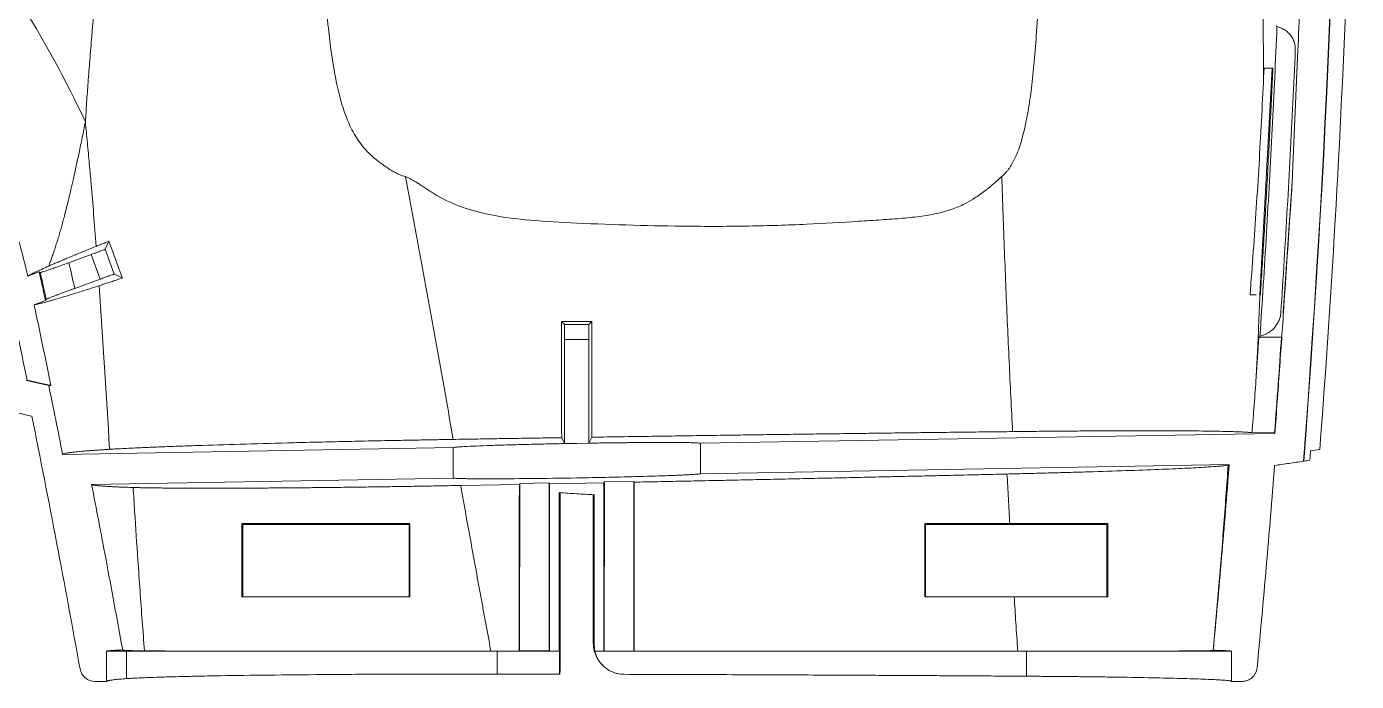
# Model space of a CAD drawing. Header units: inches. Extents: x 1424 to 4050, y 1126 to 1517.
# Drawn here: x 2251.86 to 2296.1, y 1314.77 to 1336.55 of the extents above; entities that cross this region are included whole.
import ezdxf

# ---------------------------------------------------------------- set-up
doc = ezdxf.new("R2010")
doc.units = ezdxf.units.IN
doc.header["$LTSCALE"] = 15

msp = doc.modelspace()

# ---------------------------------------------------------------- linework, layer by layer
at = {"color": 7, "linetype": 'Continuous', "lineweight": 15}
for p, q in [((2294.151, 1335.771), (2293.965, 1331.395)), ((2292.886, 1327.63), (2293.3, 1335.168)), ((2293.03, 1335.168), (2293.016, 1334.863)), ((2293.965, 1331.395), (2293.67, 1327.027)), ((2254.474, 1329.145), (2254.597, 1329.409)), ((2254.778, 1328.312), (2254.474, 1329.145)), ((2253.265, 1328.696), (2254.005, 1328.965)), ((2254.005, 1328.965), (2254.303, 1328.148)), ((2252.273, 1328.387), (2251.9, 1328.251)), ((2252.273, 1328.387), (2252.311, 1328.367)), ((2255.047, 1328.187), (2254.778, 1328.312)), ((2254.303, 1328.148), (2253.461, 1327.842)), ((2252.488, 1327.435), (2252.11, 1327.298)), ((2252.511, 1327.478), (2252.488, 1327.435)), ((2292.563, 1327.63), (2292.769, 1327.63)), ((2292.893, 1327.63), (2292.909, 1327.63)), ((2269.756, 1326.643), (2269.656, 1326.743)), ((2270.569, 1326.643), (2269.756, 1326.643)), ((2270.569, 1326.643), (2270.668, 1326.742)), ((2269.761, 1322.68), (2269.761, 1326.14)), ((2269.761, 1326.14), (2270.565, 1326.14)), ((2270.564, 1322.694), (2270.565, 1326.14)), ((2292.86, 1326.223), (2292.768, 1324.885)), ((2292.876, 1326.223), (2293.611, 1326.223)), ((2251.86, 1324.778), (2251.875, 1324.793)), ((2252.598, 1324.612), (2251.86, 1324.778)), ((2251.875, 1324.793), (2252.67, 1324.614)), ((2252.598, 1324.612), (2252.597, 1324.615)), ((2269.761, 1322.68), (2269.662, 1322.876)), ((2270.663, 1322.892), (2270.564, 1322.694)), ((2292.705, 1323.008), (2274.278, 1322.69)), ((2293.383, 1323.052), (2292.63, 1323.039)), ((2292.705, 1323.012), (2292.706, 1323.012)), ((2292.706, 1323.005), (2293.391, 1323.017)), ((2293.383, 1323.052), (2293.391, 1323.017)), ((2266.047, 1322.547), (2253.059, 1322.32)), ((2266.047, 1321.534), (2266.047, 1322.547)), ((2269.762, 1322.68), (2270.163, 1322.687)), ((2270.163, 1322.687), (2270.563, 1322.694)), ((2274.278, 1322.69), (2274.278, 1321.678)), ((2274.278, 1321.678), (2291.871, 1321.985)), ((2294.349, 1322.094), (2294.338, 1322.092)), ((2254.022, 1321.324), (2266.047, 1321.534)), ((2268.254, 1321.323), (2266.303, 1321.286)), ((2268.253, 1320.619), (2268.254, 1321.324)), ((2268.271, 1321.357), (2268.254, 1321.324)), ((2268.271, 1321.357), (2268.262, 1315.785)), ((2269.241, 1321.374), (2268.271, 1321.357)), ((2271.067, 1321.376), (2269.227, 1321.341)), ((2269.258, 1321.342), (2269.241, 1321.374)), ((2269.25, 1315.784), (2269.241, 1321.374)), ((2269.258, 1321.342), (2269.258, 1321.187)), ((2271.067, 1321.376), (2271.082, 1321.406)), ((2271.082, 1321.406), (2271.073, 1315.782)), ((2272.058, 1321.423), (2271.082, 1321.406)), ((2272.058, 1321.423), (2272.072, 1321.396)), ((2272.068, 1315.78), (2272.058, 1321.423)), ((2269.61, 1321.046), (2269.583, 1321.048)), ((2270.742, 1320.977), (2270.715, 1320.978)), ((2259.057, 1319.992), (2259.024, 1320.025)), ((2264.585, 1319.992), (2264.612, 1320.019)), ((2281.77, 1319.992), (2281.742, 1320.02)), ((2285.067, 1319.992), (2285.067, 1320.021)), ((2287.8, 1319.992), (2287.834, 1320.025)), ((2254.52, 1314.77), (2254.52, 1315.776)), ((2255.057, 1315.816), (2255.058, 1315.812)), ((2255.18, 1315.798), (2255.181, 1315.771)), ((2267.514, 1315.771), (2267.514, 1315.776)), ((2268.253, 1315.776), (2268.262, 1315.785)), ((2268.262, 1315.785), (2269.25, 1315.784)), ((2269.25, 1315.784), (2269.258, 1315.776)), ((2269.583, 1315.776), (2269.592, 1315.771)), ((2270.715, 1316.035), (2270.742, 1316.007)), ((2271.073, 1315.782), (2271.067, 1315.776)), ((2271.073, 1315.782), (2272.068, 1315.78)), ((2272.068, 1315.78), (2272.072, 1315.776)), ((2285.129, 1315.776), (2285.129, 1315.771)), ((2291.339, 1315.801), (2291.338, 1315.8)), ((2291.339, 1315.801), (2291.34, 1315.805)), ((2291.951, 1315.776), (2291.951, 1314.77)), ((2255.181, 1315.771), (2255.181, 1314.861)), ((2267.514, 1315.014), (2267.514, 1315.771)), ((2269.592, 1315.771), (2269.595, 1315.01)), ((2271.018, 1315.324), (2270.925, 1315.418)), ((2285.129, 1315.771), (2285.129, 1314.942)), ((2269.595, 1315.01), (2269.603, 1315.018)), ((2271.012, 1315.318), (2271.028, 1315.302)), ((2254.135, 1314.77), (2254.52, 1314.77)), ((2291.951, 1314.77), (2292.299, 1314.77))]:
    msp.add_line(p, q, dxfattribs=at)
msp.add_arc((2277.165, 1435.191), 114.094, 278.77824, 278.93379, dxfattribs=at)
for points, knots in [([(2253.816, 1333.382), (2253.83, 1333.593), (2253.858, 1334.031), (2253.907, 1334.715), (2253.964, 1335.454), (2254.042, 1336.402), (2254.137, 1337.51), (2254.237, 1338.729), (2254.359, 1340.364), (2254.481, 1342.399), (2254.567, 1345.029), (2254.546, 1347.909), (2254.396, 1350.993), (2254.135, 1354.115), (2253.788, 1357.114), (2253.364, 1360.085), (2252.955, 1362.518), (2252.617, 1364.426), (2252.374, 1365.82), (2252.136, 1367.214), (2251.904, 1368.61), (2251.531, 1370.974), (2251.115, 1373.871), (2250.735, 1376.811), (2250.455, 1378.792), (2250.24, 1380.236), (2250.021, 1381.608), (2249.808, 1382.847), (2249.6, 1383.965), (2249.399, 1384.972), (2249.191, 1385.941), (2248.975, 1386.872), (2248.753, 1387.765), (2248.524, 1388.619), (2248.289, 1389.434), (2248.048, 1390.211), (2247.801, 1390.948), (2247.55, 1391.645), (2247.295, 1392.303), (2247.038, 1392.923), (2246.86, 1393.313), (2246.773, 1393.504)], [0, 0, 0, 0, 0.01135, 0.023612, 0.036785, 0.050867, 0.074066, 0.095249, 0.114423, 0.158322, 0.198531, 0.245759, 0.300084, 0.349151, 0.397807, 0.446067, 0.493968, 0.516686, 0.539399, 0.562109, 0.584819, 0.607526, 0.677348, 0.72577, 0.750351, 0.773837, 0.796225, 0.81751, 0.834675, 0.851296, 0.867374, 0.882917, 0.897928, 0.912414, 0.926384, 0.939848, 0.952815, 0.965299, 0.977313, 0.988874, 1, 1, 1, 1]), ([(2294.338, 1322.092), (2294.339, 1322.093), (2294.339, 1322.094), (2294.339, 1322.095), (2296.03, 1343.886), (2295.989, 1365.814), (2294.214, 1387.599)], [0, 0, 0, 0, 0.0000328, 0.0000328, 0.0000328, 0.9901318, 0.9901318, 0.9901318, 0.9901318]), ([(2294.725, 1387.64), (2295.167, 1382.221), (2295.501, 1376.797), (2295.956, 1365.937), (2296.076, 1360.5), (2296.103, 1349.63), (2296.009, 1344.193), (2295.606, 1333.329), (2295.298, 1327.903), (2294.883, 1322.482)], [0, 0, 0, 0, 0.25, 0.25, 0.5, 0.5, 0.75, 0.75, 1, 1, 1, 1]), ([(2284.303, 1331.568), (2284.322, 1331.583), (2284.362, 1331.613), (2284.417, 1331.667), (2284.474, 1331.731), (2284.53, 1331.804), (2284.586, 1331.887), (2284.672, 1332.028), (2284.778, 1332.234), (2284.884, 1332.504), (2284.972, 1332.79), (2285.079, 1333.206), (2285.194, 1333.782), (2285.301, 1334.549), (2285.392, 1335.425), (2285.469, 1336.438), (2285.561, 1338.087), (2285.616, 1339.897), (2285.66, 1341.973), (2285.707, 1344.742), (2285.748, 1348.684), (2285.754, 1353.394), (2285.737, 1357.329), (2285.709, 1361.305), (2285.652, 1365.06), (2285.548, 1368.872), (2285.427, 1371.37), (2285.299, 1373.013), (2285.186, 1374.073), (2285.051, 1375.005), (2284.887, 1375.804), (2284.731, 1376.347), (2284.608, 1376.68), (2284.531, 1376.866), (2284.446, 1377.039), (2284.331, 1377.241), (2284.181, 1377.455), (2283.997, 1377.63), (2283.827, 1377.731), (2283.678, 1377.782), (2283.579, 1377.782), (2283.53, 1377.783)], [0, 0, 0, 0, 0.001537, 0.003201, 0.005007, 0.006964, 0.009083, 0.011369, 0.0175, 0.023778, 0.029734, 0.036559, 0.051053, 0.067103, 0.085865, 0.107246, 0.131964, 0.191295, 0.222906, 0.264537, 0.367994, 0.47428, 0.564524, 0.618371, 0.727248, 0.803268, 0.860794, 0.886201, 0.908009, 0.92857, 0.946074, 0.959952, 0.964571, 0.968807, 0.972862, 0.976963, 0.983783, 0.989736, 0.993398, 0.996762, 1, 1, 1, 1]), ([(2293.949, 1377.131), (2294.008, 1375.747), (2294.091, 1373.842), (2294.216, 1370.985), (2294.31, 1368.559), (2294.431, 1364.748), (2294.533, 1359.983), (2294.575, 1354.263), (2294.538, 1348.543), (2294.441, 1343.777), (2294.324, 1339.966), (2294.233, 1337.54), (2294.11, 1334.683), (2294.029, 1332.778), (2293.971, 1331.394)], [0, 0, 0, 0, 0.09082, 0.124993, 0.187483, 0.249991, 0.374983, 0.5, 0.625004, 0.750009, 0.812505, 0.875007, 0.909174, 1, 1, 1, 1]), ([(2261.795, 1344.109), (2261.786, 1344.037), (2261.767, 1343.886), (2261.744, 1343.647), (2261.724, 1343.383), (2261.707, 1343.097), (2261.688, 1342.665), (2261.672, 1342.085), (2261.666, 1341.358), (2261.674, 1340.593), (2261.695, 1339.707), (2261.749, 1338.332), (2261.863, 1336.664), (2262.068, 1335.12), (2262.297, 1334.109), (2262.508, 1333.474), (2262.771, 1332.929), (2263.082, 1332.499), (2263.432, 1332.159), (2263.735, 1331.935), (2263.977, 1331.779), (2264.127, 1331.69), (2264.253, 1331.628), (2264.36, 1331.585), (2264.429, 1331.568), (2264.461, 1331.561)], [0, 0, 0, 0, 0.016045, 0.033811, 0.053305, 0.074536, 0.097507, 0.149048, 0.20324, 0.258836, 0.318821, 0.399996, 0.564395, 0.690359, 0.745475, 0.794259, 0.838432, 0.878821, 0.910882, 0.94584, 0.96179, 0.974587, 0.984307, 0.992754, 1, 1, 1, 1]), ([(2253.816, 1333.382), (2253.17, 1334.774), (2252.417, 1336.147), (2250.717, 1338.809), (2249.772, 1340.098), (2248.748, 1341.324)], [0, 0, 0, 0, 0.5, 0.5, 1, 1, 1, 1]), ([(2293.016, 1334.863), (2293.013, 1335.263), (2293.008, 1336.007), (2292.993, 1337.04), (2292.976, 1337.907), (2292.959, 1338.607), (2292.948, 1339.018), (2292.943, 1339.196)], [0, 0, 0, 0, 0.276844, 0.515308, 0.715345, 0.876918, 1, 1, 1, 1]), ([(2292.892, 1326.249), (2292.931, 1326.817), (2293.044, 1328.538), (2293.214, 1331.412), (2293.36, 1334.277), (2293.436, 1335.99), (2293.46, 1336.549)], [0.0131079, 0.0131079, 0.0131079, 0.0131079, 0.1742026, 0.5012847, 0.8283668, 0.9868786, 0.9868786, 0.9868786, 0.9868786]), ([(2293.46, 1336.549), (2293.49, 1336.54), (2293.547, 1336.524), (2293.628, 1336.49), (2293.701, 1336.45), (2293.766, 1336.406), (2293.824, 1336.359), (2293.893, 1336.29), (2293.966, 1336.193), (2294.03, 1336.058), (2294.068, 1335.916), (2294.07, 1335.818), (2294.07, 1335.771)], [0, 0, 0, 0, 0.09946, 0.192364, 0.278771, 0.358757, 0.432413, 0.499862, 0.640053, 0.76808, 0.886854, 1, 1, 1, 1]), ([(2294.07, 1335.771), (2294.044, 1335.187), (2293.99, 1334.021), (2293.901, 1332.272), (2293.805, 1330.523), (2293.701, 1328.775), (2293.626, 1327.61), (2293.589, 1327.027)], [0, 0, 0, 0, 0.2, 0.399997, 0.599993, 0.799993, 1, 1, 1, 1]), ([(2293.016, 1334.863), (2292.993, 1334.38), (2292.946, 1333.414), (2292.864, 1331.966), (2292.773, 1330.519), (2292.674, 1329.074), (2292.6, 1328.111), (2292.563, 1327.63)], [0, 0, 0, 0, 0.200248, 0.400364, 0.600355, 0.800231, 1, 1, 1, 1]), ([(2293.324, 1335.168), (2293.294, 1334.54), (2293.235, 1333.284), (2293.135, 1331.4), (2293.027, 1329.515), (2292.949, 1328.258), (2292.909, 1327.63)], [0, 0, 0, 0, 0.249783, 0.499707, 0.749778, 1, 1, 1, 1]), ([(2293.03, 1335.168), (2293.061, 1335.168), (2293.122, 1335.168), (2293.2, 1335.168), (2293.269, 1335.168), (2293.306, 1335.168), (2293.324, 1335.168)], [0, 0, 0, 0, 0.250543, 0.50064, 0.750417, 1, 1, 1, 1]), ([(2252.595, 1328.584), (2252.613, 1328.63), (2252.648, 1328.722), (2252.702, 1328.87), (2252.756, 1329.025), (2252.809, 1329.186), (2252.862, 1329.352), (2252.915, 1329.524), (2252.967, 1329.699), (2253.018, 1329.878), (2253.068, 1330.06), (2253.126, 1330.279), (2253.191, 1330.531), (2253.264, 1330.826), (2253.339, 1331.142), (2253.454, 1331.642), (2253.579, 1332.22), (2253.694, 1332.769), (2253.765, 1333.117), (2253.799, 1333.294), (2253.816, 1333.382)], [0, 0, 0, 0, 0.044416, 0.088321, 0.131732, 0.174634, 0.217006, 0.258824, 0.300061, 0.340683, 0.380653, 0.419931, 0.48114, 0.537348, 0.59683, 0.665454, 0.820815, 0.910138, 0.954915, 1, 1, 1, 1]), ([(2253.816, 1333.382), (2253.839, 1333.148), (2253.884, 1332.683), (2253.947, 1331.991), (2254.017, 1331.201), (2254.094, 1330.284), (2254.147, 1329.596), (2254.175, 1329.24)], [0, 0, 0, 0, 0.168876, 0.335448, 0.499722, 0.740803, 1, 1, 1, 1]), ([(2250.957, 1331.483), (2251.016, 1331.313), (2251.134, 1330.97), (2251.301, 1330.447), (2251.463, 1329.913), (2251.617, 1329.369), (2251.764, 1328.814), (2251.854, 1328.44), (2251.9, 1328.251)], [0, 0, 0, 0, 0.160385, 0.323325, 0.488791, 0.656748, 0.827164, 1, 1, 1, 1]), ([(2264.461, 1331.561), (2264.478, 1331.556), (2264.515, 1331.545), (2264.566, 1331.52), (2264.629, 1331.485), (2264.719, 1331.435), (2264.835, 1331.369), (2264.966, 1331.286), (2265.097, 1331.196), (2265.292, 1331.066), (2265.696, 1330.814), (2266.389, 1330.504), (2267.421, 1330.24), (2268.698, 1330.088), (2270.896, 1329.971), (2273.329, 1329.901), (2275.876, 1329.904), (2277.753, 1329.965), (2279.22, 1330.054), (2280.283, 1330.12), (2280.991, 1330.168), (2281.627, 1330.235), (2282.198, 1330.335), (2282.688, 1330.481), (2283.097, 1330.653), (2283.45, 1330.872), (2283.755, 1331.093), (2284.004, 1331.29), (2284.176, 1331.443), (2284.261, 1331.527), (2284.303, 1331.568)], [0, 0, 0, 0, 0.002511, 0.005613, 0.00814, 0.012845, 0.020586, 0.027308, 0.035272, 0.04351, 0.06119, 0.104021, 0.152435, 0.214422, 0.289358, 0.470598, 0.567683, 0.661476, 0.746483, 0.784639, 0.819583, 0.85212, 0.879855, 0.905804, 0.927837, 0.945101, 0.966467, 0.982779, 0.991382, 1, 1, 1, 1]), ([(2266.056, 1322.818), (2265.968, 1323.312), (2265.794, 1324.296), (2265.531, 1325.769), (2265.267, 1327.231), (2265.001, 1328.683), (2264.733, 1330.125), (2264.551, 1331.083), (2264.461, 1331.561)], [0, 0, 0, 0, 0.169805, 0.338309, 0.505546, 0.671553, 0.836361, 1, 1, 1, 1]), ([(2284.303, 1331.568), (2284.318, 1331.146), (2284.346, 1330.308), (2284.393, 1329.06), (2284.442, 1327.83), (2284.494, 1326.617), (2284.548, 1325.422), (2284.605, 1324.244), (2284.645, 1323.465), (2284.664, 1323.078)], [0, 0, 0, 0, 0.148476, 0.295041, 0.439719, 0.582535, 0.723509, 0.862659, 1, 1, 1, 1]), ([(2293.971, 1331.394), (2293.876, 1329.998), (2293.734, 1327.903), (2293.546, 1325.11), (2293.443, 1323.715), (2293.391, 1323.017)], [0, 0, 0, 0, 0.5, 0.75, 1, 1, 1, 1]), ([(2254.175, 1329.24), (2254.109, 1329.213), (2253.977, 1329.16), (2253.79, 1329.084), (2253.611, 1329.011), (2253.44, 1328.941), (2253.277, 1328.873), (2253.124, 1328.809), (2252.978, 1328.748), (2252.842, 1328.69), (2252.713, 1328.635), (2252.634, 1328.601), (2252.595, 1328.584)], [0, 0, 0, 0, 0.100536, 0.200843, 0.300962, 0.400934, 0.500801, 0.600604, 0.700383, 0.800182, 0.90004, 1, 1, 1, 1]), ([(2254.005, 1328.965), (2254.025, 1328.972), (2254.064, 1328.987), (2254.121, 1329.008), (2254.189, 1329.033), (2254.263, 1329.06), (2254.337, 1329.089), (2254.398, 1329.112), (2254.441, 1329.13), (2254.469, 1329.141), (2254.473, 1329.144), (2254.474, 1329.145)], [0, 0, 0, 0, 0.0796625, 0.1593665, 0.240339, 0.3686937, 0.5000434, 0.628407, 0.7597657, 0.8791589, 1, 1, 1, 1]), ([(2254.597, 1329.409), (2254.548, 1329.389), (2254.448, 1329.35), (2254.308, 1329.293), (2254.219, 1329.258), (2254.175, 1329.24)], [0, 0, 0, 0, 0.3344285, 0.6676897, 1, 1, 1, 1]), ([(2255.047, 1328.187), (2254.971, 1328.393), (2254.821, 1328.802), (2254.671, 1329.208), (2254.597, 1329.409)], [0, 0, 0, 0, 0.506414, 1, 1, 1, 1]), ([(2252.311, 1328.367), (2252.312, 1328.367), (2252.315, 1328.367), (2252.331, 1328.371), (2252.355, 1328.378), (2252.399, 1328.391), (2252.474, 1328.416), (2252.594, 1328.457), (2252.739, 1328.507), (2252.903, 1328.565), (2253.081, 1328.629), (2253.204, 1328.674), (2253.265, 1328.696)], [0, 0, 0, 0, 0.062804, 0.12499, 0.187166, 0.24994, 0.374797, 0.499684, 0.624447, 0.749476, 0.874704, 1, 1, 1, 1]), ([(2251.9, 1328.251), (2251.906, 1328.255), (2251.919, 1328.263), (2251.951, 1328.281), (2252.017, 1328.317), (2252.117, 1328.367), (2252.24, 1328.424), (2252.347, 1328.474), (2252.463, 1328.525), (2252.551, 1328.564), (2252.595, 1328.584)], [0, 0, 0, 0, 0.057406, 0.123724, 0.246697, 0.49338, 0.623715, 0.744729, 0.874061, 1, 1, 1, 1]), ([(2252.488, 1327.435), (2252.475, 1327.497), (2252.407, 1327.81), (2252.335, 1328.129), (2252.273, 1328.387)], [0.1101747, 0.1101747, 0.1101747, 0.1101747, 0.2641308, 0.8836357, 0.8836357, 0.8836357, 0.8836357]), ([(2254.272, 1327.931), (2254.318, 1327.946), (2254.41, 1327.976), (2254.558, 1328.024), (2254.713, 1328.075), (2254.875, 1328.129), (2254.989, 1328.167), (2255.047, 1328.187)], [0, 0, 0, 0, 0.199017, 0.398378, 0.59823, 0.798723, 1, 1, 1, 1]), ([(2254.778, 1328.312), (2254.776, 1328.312), (2254.774, 1328.312), (2254.761, 1328.308), (2254.738, 1328.301), (2254.699, 1328.288), (2254.637, 1328.267), (2254.562, 1328.241), (2254.479, 1328.212), (2254.391, 1328.18), (2254.332, 1328.159), (2254.303, 1328.148)], [0, 0, 0, 0, 0.079674, 0.15939, 0.240372, 0.368738, 0.500092, 0.628452, 0.759799, 0.879177, 1, 1, 1, 1]), ([(2252.11, 1327.298), (2252.124, 1327.3), (2252.151, 1327.304), (2252.203, 1327.314), (2252.263, 1327.327), (2252.333, 1327.344), (2252.413, 1327.364), (2252.502, 1327.388), (2252.6, 1327.415), (2252.707, 1327.445), (2252.854, 1327.488), (2253.052, 1327.547), (2253.313, 1327.626), (2253.603, 1327.717), (2253.92, 1327.817), (2254.154, 1327.893), (2254.272, 1327.931)], [0, 0, 0, 0, 0.055636, 0.111196, 0.166703, 0.222182, 0.277657, 0.333153, 0.388693, 0.444304, 0.500008, 0.600073, 0.699964, 0.799821, 0.899786, 1, 1, 1, 1]), ([(2253.461, 1327.842), (2253.43, 1327.831), (2253.368, 1327.808), (2253.277, 1327.775), (2253.188, 1327.742), (2253.072, 1327.699), (2252.936, 1327.648), (2252.792, 1327.593), (2252.672, 1327.547), (2252.583, 1327.511), (2252.524, 1327.486), (2252.516, 1327.481), (2252.511, 1327.478)], [0, 0, 0, 0, 0.062805, 0.12501, 0.187197, 0.249946, 0.374963, 0.499666, 0.624673, 0.749424, 0.874848, 1, 1, 1, 1]), ([(2252.67, 1324.614), (2252.578, 1325.061), (2252.394, 1325.956), (2252.205, 1326.85), (2252.11, 1327.298)], [0, 0, 0, 0, 0.499061, 1, 1, 1, 1]), ([(2292.768, 1324.885), (2292.781, 1325.148), (2292.811, 1325.716), (2292.853, 1326.631), (2292.879, 1327.283), (2292.893, 1327.63)], [0, 0, 0, 0, 0.286658, 0.619967, 1, 1, 1, 1]), ([(2293.589, 1327.027), (2293.586, 1327.004), (2293.582, 1326.956), (2293.566, 1326.886), (2293.545, 1326.816), (2293.516, 1326.746), (2293.481, 1326.678), (2293.438, 1326.612), (2293.389, 1326.548), (2293.318, 1326.472), (2293.213, 1326.387), (2293.065, 1326.301), (2292.953, 1326.267), (2292.892, 1326.249)], [0, 0, 0, 0, 0.05424, 0.110107, 0.16805, 0.228471, 0.291723, 0.358117, 0.42792, 0.501362, 0.639289, 0.805365, 1, 1, 1, 1]), ([(2269.656, 1326.743), (2269.657, 1326.106), (2269.659, 1324.816), (2269.661, 1323.528), (2269.662, 1322.876)], [0, 0, 0, 0, 0.493626, 1, 1, 1, 1]), ([(2270.668, 1326.742), (2270.5, 1326.742), (2270.162, 1326.742), (2269.825, 1326.743), (2269.656, 1326.743)], [0, 0, 0, 0, 0.49993, 1, 1, 1, 1]), ([(2269.761, 1326.14), (2269.761, 1326.161), (2269.761, 1326.203), (2269.76, 1326.264), (2269.76, 1326.336), (2269.76, 1326.416), (2269.759, 1326.496), (2269.759, 1326.561), (2269.758, 1326.607), (2269.757, 1326.637), (2269.756, 1326.641), (2269.756, 1326.643)], [0, 0, 0, 0, 0.079631, 0.159298, 0.240238, 0.368653, 0.500062, 0.62848, 0.759892, 0.879223, 1, 1, 1, 1]), ([(2270.565, 1326.14), (2270.565, 1326.162), (2270.565, 1326.208), (2270.565, 1326.278), (2270.565, 1326.351), (2270.565, 1326.423), (2270.566, 1326.491), (2270.566, 1326.552), (2270.567, 1326.601), (2270.568, 1326.635), (2270.569, 1326.64), (2270.569, 1326.643)], [0, 0, 0, 0, 0.0845715, 0.175784, 0.2736352, 0.3781225, 0.4892433, 0.6069946, 0.7313734, 0.8623763, 1, 1, 1, 1]), ([(2270.663, 1322.892), (2270.664, 1323.541), (2270.665, 1324.823), (2270.667, 1326.107), (2270.668, 1326.742)], [0, 0, 0, 0, 0.506024, 1, 1, 1, 1]), ([(2292.768, 1324.885), (2292.746, 1324.579), (2292.702, 1323.963), (2292.654, 1323.348), (2292.63, 1323.039)], [0, 0, 0, 0, 0.497358, 1, 1, 1, 1]), ([(2252.597, 1324.615), (2252.599, 1324.616), (2252.603, 1324.618), (2252.617, 1324.618), (2252.639, 1324.617), (2252.659, 1324.615), (2252.67, 1324.614)], [0, 0, 0, 0, 0.249549, 0.499386, 0.74953, 1, 1, 1, 1]), ([(2253.059, 1322.32), (2252.983, 1322.701), (2252.831, 1323.466), (2252.676, 1324.229), (2252.598, 1324.612)], [0, 0, 0, 0, 0.49913, 1, 1, 1, 1]), ([(2269.662, 1322.876), (2269.422, 1322.872), (2268.942, 1322.865), (2268.221, 1322.853), (2267.5, 1322.842), (2266.778, 1322.83), (2266.296, 1322.822), (2266.056, 1322.818)], [0, 0, 0, 0, 0.199944, 0.399891, 0.599866, 0.799894, 1, 1, 1, 1]), ([(2284.664, 1323.078), (2284.412, 1323.075), (2283.907, 1323.07), (2283.145, 1323.061), (2282.382, 1323.052), (2281.616, 1323.043), (2280.848, 1323.033), (2280.078, 1323.024), (2279.306, 1323.014), (2278.531, 1323.004), (2277.755, 1322.993), (2276.976, 1322.983), (2276.194, 1322.972), (2275.411, 1322.961), (2274.625, 1322.95), (2273.837, 1322.939), (2273.047, 1322.927), (2272.254, 1322.916), (2271.459, 1322.904), (2270.928, 1322.896), (2270.663, 1322.892)], [0, 0, 0, 0, 0.05578, 0.111488, 0.167133, 0.222722, 0.278265, 0.33377, 0.389245, 0.4447, 0.500142, 0.555581, 0.611025, 0.666483, 0.721963, 0.777474, 0.833025, 0.888624, 0.944279, 1, 1, 1, 1]), ([(2292.63, 1323.039), (2292.618, 1323.04), (2292.594, 1323.044), (2292.546, 1323.049), (2292.49, 1323.054), (2292.423, 1323.059), (2292.347, 1323.063), (2292.262, 1323.067), (2292.167, 1323.072), (2292.063, 1323.075), (2291.949, 1323.079), (2291.664, 1323.087), (2291.121, 1323.097), (2290.171, 1323.106), (2289.029, 1323.108), (2287.976, 1323.105), (2287.125, 1323.1), (2286.536, 1323.096), (2285.929, 1323.091), (2285.306, 1323.085), (2284.879, 1323.081), (2284.664, 1323.078)], [0, 0, 0, 0, 0.02512, 0.0501721, 0.0751764, 0.1001528, 0.1251216, 0.150103, 0.175117, 0.2001837, 0.225323, 0.2505548, 0.3751495, 0.4992991, 0.6236653, 0.748777, 0.799438, 0.8497276, 0.899808, 0.9498438, 1, 1, 1, 1]), ([(2254.622, 1322.489), (2254.566, 1322.486), (2254.455, 1322.479), (2254.3, 1322.468), (2254.153, 1322.458), (2254.015, 1322.448), (2253.886, 1322.438), (2253.767, 1322.428), (2253.656, 1322.418), (2253.555, 1322.409), (2253.439, 1322.397), (2253.317, 1322.382), (2253.205, 1322.366), (2253.125, 1322.35), (2253.072, 1322.335), (2253.063, 1322.325), (2253.059, 1322.32)], [0, 0, 0, 0, 0.055668, 0.111253, 0.16678, 0.222271, 0.27775, 0.333239, 0.388764, 0.444345, 0.500008, 0.600146, 0.700078, 0.799941, 0.899869, 1, 1, 1, 1]), ([(2266.056, 1322.818), (2265.954, 1322.816), (2265.751, 1322.813), (2265.447, 1322.808), (2265.143, 1322.802), (2264.84, 1322.797), (2264.536, 1322.791), (2264.033, 1322.782), (2263.334, 1322.768), (2262.449, 1322.749), (2261.584, 1322.729), (2260.461, 1322.701), (2259.126, 1322.666), (2257.922, 1322.628), (2257.052, 1322.598), (2256.45, 1322.576), (2255.901, 1322.554), (2255.464, 1322.534), (2255.121, 1322.517), (2254.853, 1322.503), (2254.699, 1322.494), (2254.622, 1322.489)], [0, 0, 0, 0, 0.020936, 0.041846, 0.062743, 0.083642, 0.104557, 0.125501, 0.187852, 0.25017, 0.31242, 0.374565, 0.499169, 0.624051, 0.686469, 0.749031, 0.811657, 0.874255, 0.916271, 0.958148, 1, 1, 1, 1]), ([(2266.047, 1322.547), (2266.051, 1322.548), (2266.06, 1322.55), (2266.085, 1322.554), (2266.119, 1322.558), (2266.164, 1322.563), (2266.218, 1322.567), (2266.282, 1322.571), (2266.421, 1322.58), (2266.689, 1322.594), (2267.162, 1322.612), (2267.734, 1322.631), (2268.275, 1322.646), (2268.725, 1322.657), (2269.063, 1322.665), (2269.408, 1322.673), (2269.643, 1322.677), (2269.761, 1322.68)], [0, 0, 0, 0, 0.034737, 0.069273, 0.103692, 0.138077, 0.172514, 0.207087, 0.241878, 0.370889, 0.500021, 0.629065, 0.758166, 0.81886, 0.879096, 0.939325, 1, 1, 1, 1]), ([(2270.564, 1322.694), (2270.632, 1322.695), (2270.766, 1322.697), (2270.966, 1322.7), (2271.164, 1322.702), (2271.358, 1322.705), (2271.55, 1322.707), (2271.74, 1322.709), (2272.094, 1322.712), (2272.591, 1322.716), (2273.163, 1322.717), (2273.636, 1322.715), (2273.927, 1322.71), (2274.096, 1322.705), (2274.188, 1322.701), (2274.252, 1322.696), (2274.269, 1322.692), (2274.278, 1322.69)], [0, 0, 0, 0, 0.034742, 0.069283, 0.103705, 0.138093, 0.172532, 0.207105, 0.241897, 0.370902, 0.500023, 0.629056, 0.75815, 0.818844, 0.879082, 0.939317, 1, 1, 1, 1]), ([(2294.577, 1322.434), (2294.573, 1322.383), (2294.569, 1322.331), (2294.565, 1322.28), (2294.561, 1322.228), (2294.557, 1322.177), (2294.553, 1322.125)], [0, 0, 0, 0, 0.000154823, 0.000154823, 0.000154823, 0.000309646, 0.000309646, 0.000309646, 0.000309646]), ([(2284.478, 1321.667), (2284.576, 1321.67), (2284.775, 1321.674), (2285.075, 1321.682), (2285.383, 1321.689), (2285.698, 1321.698), (2286.02, 1321.706), (2286.347, 1321.715), (2286.679, 1321.725), (2287.014, 1321.734), (2287.676, 1321.754), (2288.605, 1321.785), (2289.665, 1321.824), (2290.538, 1321.862), (2291.079, 1321.894), (2291.396, 1321.916), (2291.57, 1321.93), (2291.699, 1321.943), (2291.791, 1321.956), (2291.821, 1321.963), (2291.836, 1321.967)], [0, 0, 0, 0, 0.023977, 0.048943, 0.074899, 0.101843, 0.129776, 0.158696, 0.1886, 0.219485, 0.251348, 0.37628, 0.500919, 0.622744, 0.749607, 0.803335, 0.855237, 0.905312, 0.953563, 1, 1, 1, 1]), ([(2291.338, 1315.8), (2291.368, 1316.136), (2291.429, 1316.81), (2291.517, 1317.825), (2291.603, 1318.849), (2291.685, 1319.881), (2291.763, 1320.922), (2291.812, 1321.618), (2291.836, 1321.967)], [0, 0, 0, 0, 0.1627973, 0.3271147, 0.4929726, 0.6603918, 0.8293938, 1, 1, 1, 1]), ([(2291.871, 1321.985), (2291.83, 1321.47), (2291.748, 1320.439), (2291.618, 1318.894), (2291.482, 1317.349), (2291.387, 1316.32), (2291.34, 1315.805)], [0, 0, 0, 0, 0.249996, 0.499992, 0.749992, 1, 1, 1, 1]), ([(2274.278, 1321.678), (2274.274, 1321.677), (2274.266, 1321.674), (2274.239, 1321.67), (2274.198, 1321.665), (2274.14, 1321.66), (2274.062, 1321.654), (2273.96, 1321.648), (2273.833, 1321.641), (2273.675, 1321.633), (2273.487, 1321.625), (2273.263, 1321.616), (2272.806, 1321.6), (2272.065, 1321.578), (2271.068, 1321.555), (2269.908, 1321.532), (2268.58, 1321.514), (2267.58, 1321.508), (2267.056, 1321.508), (2266.818, 1321.509), (2266.607, 1321.511), (2266.425, 1321.514), (2266.275, 1321.518), (2266.16, 1321.522), (2266.078, 1321.528), (2266.057, 1321.532), (2266.047, 1321.534)], [0, 0, 0, 0, 0.015648, 0.032722, 0.051222, 0.071149, 0.092502, 0.115282, 0.139487, 0.165119, 0.192176, 0.220659, 0.250567, 0.350365, 0.433681, 0.500464, 0.628373, 0.749524, 0.779527, 0.809903, 0.840653, 0.871775, 0.903271, 0.93514, 0.967383, 1, 1, 1, 1]), ([(2272.072, 1321.396), (2272.337, 1321.402), (2272.867, 1321.412), (2273.659, 1321.428), (2274.45, 1321.445), (2275.239, 1321.461), (2276.025, 1321.478), (2276.808, 1321.494), (2277.59, 1321.511), (2278.368, 1321.528), (2279.143, 1321.545), (2279.916, 1321.562), (2280.685, 1321.579), (2281.451, 1321.597), (2282.213, 1321.614), (2282.972, 1321.632), (2283.728, 1321.649), (2284.228, 1321.661), (2284.478, 1321.667)], [0, 0, 0, 0, 0.062743, 0.125463, 0.188157, 0.250823, 0.313461, 0.376068, 0.438641, 0.50118, 0.563682, 0.626145, 0.688567, 0.750947, 0.813282, 0.87557, 0.93781, 1, 1, 1, 1]), ([(2284.57, 1320.021), (2284.554, 1320.298), (2284.523, 1320.847), (2284.493, 1321.396), (2284.478, 1321.667)], [0, 0, 0, 0, 0.506788, 1, 1, 1, 1]), ([(2292.799, 1315.225), (2292.852, 1315.785), (2292.956, 1316.905), (2293.104, 1318.587), (2293.247, 1320.269), (2293.336, 1321.39), (2293.38, 1321.951)], [0, 0, 0, 0, 0.250008, 0.500008, 0.750004, 1, 1, 1, 1]), ([(2255.057, 1315.816), (2254.965, 1316.324), (2254.871, 1316.833), (2254.777, 1317.342), (2254.683, 1317.85), (2254.588, 1318.358), (2254.492, 1318.867), (2254.338, 1319.686), (2254.181, 1320.506), (2254.022, 1321.324)], [0, 0, 0, 0, 0.001551527, 0.001551527, 0.001551527, 0.003103054, 0.003103054, 0.003103054, 0.005605388, 0.005605388, 0.005605388, 0.005605388]), ([(2254.022, 1321.324), (2254.025, 1321.322), (2254.031, 1321.317), (2254.052, 1321.309), (2254.083, 1321.301), (2254.123, 1321.294), (2254.174, 1321.287), (2254.234, 1321.279), (2254.305, 1321.273), (2254.386, 1321.266), (2254.477, 1321.259), (2254.578, 1321.253), (2254.69, 1321.247), (2254.811, 1321.241), (2254.943, 1321.235), (2255.086, 1321.23), (2255.238, 1321.225), (2255.347, 1321.221), (2255.402, 1321.219)], [0, 0, 0, 0, 0.061406, 0.12295, 0.184636, 0.246463, 0.308434, 0.37055, 0.432813, 0.495223, 0.557782, 0.620491, 0.683353, 0.746368, 0.809538, 0.872866, 0.936352, 1, 1, 1, 1]), ([(2255.403, 1321.22), (2255.442, 1321.219), (2255.518, 1321.216), (2255.645, 1321.213), (2255.778, 1321.211), (2255.92, 1321.208), (2256.069, 1321.206), (2256.226, 1321.204), (2256.389, 1321.202), (2256.56, 1321.2), (2256.738, 1321.199), (2256.922, 1321.197), (2257.227, 1321.196), (2257.676, 1321.194), (2258.298, 1321.195), (2258.966, 1321.197), (2259.604, 1321.2), (2260.199, 1321.204), (2260.739, 1321.208), (2261.299, 1321.213), (2261.877, 1321.219), (2262.473, 1321.226), (2263.084, 1321.234), (2263.709, 1321.242), (2264.345, 1321.252), (2264.992, 1321.262), (2265.646, 1321.274), (2266.084, 1321.282), (2266.303, 1321.286)], [0, 0, 0, 0, 0.023184, 0.046283, 0.069296, 0.092224, 0.115066, 0.137821, 0.16049, 0.183071, 0.205564, 0.227969, 0.250285, 0.312897, 0.375416, 0.43786, 0.500242, 0.543869, 0.587838, 0.632158, 0.676837, 0.721878, 0.767287, 0.813067, 0.859223, 0.905764, 0.95269, 1, 1, 1, 1]), ([(2255.783, 1315.786), (2255.758, 1316.116), (2255.706, 1316.78), (2255.633, 1317.787), (2255.549, 1319.001), (2255.473, 1320.147), (2255.421, 1320.954), (2255.403, 1321.22)], [0, 0, 0, 0, 0.183292, 0.369065, 0.557282, 0.85429, 1, 1, 1, 1]), ([(2267.309, 1315.776), (2267.225, 1316.23), (2267.054, 1317.142), (2266.802, 1318.515), (2266.551, 1319.896), (2266.386, 1320.822), (2266.304, 1321.286)], [0, 0, 0, 0, 0.248021, 0.497354, 0.748009, 1, 1, 1, 1]), ([(2269.258, 1315.776), (2269.258, 1316.664), (2269.258, 1318.466), (2269.258, 1320.272), (2269.258, 1321.187)], [0, 0, 0, 0, 0.492904, 1, 1, 1, 1]), ([(2269.583, 1321.048), (2269.583, 1320.556), (2269.583, 1319.477), (2269.583, 1317.719), (2269.583, 1316.454), (2269.583, 1315.776)], [0, 0, 0, 0, 0.2793859, 0.6136514, 1, 1, 1, 1]), ([(2270.742, 1320.977), (2270.549, 1320.988), (2270.163, 1321.01), (2269.776, 1321.035), (2269.583, 1321.048)], [0, 0, 0, 0, 0.500012, 1, 1, 1, 1]), ([(2269.61, 1321.046), (2269.61, 1320.566), (2269.61, 1319.614), (2269.61, 1318.198), (2269.61, 1316.805), (2269.61, 1315.885), (2269.61, 1315.428)], [0, 0, 0, 0, 0.255928, 0.507898, 0.755919, 1, 1, 1, 1]), ([(2270.715, 1316.035), (2270.715, 1316.846), (2270.715, 1318.493), (2270.715, 1320.142), (2270.715, 1320.978)], [0, 0, 0, 0, 0.492974, 1, 1, 1, 1]), ([(2270.742, 1316.007), (2270.742, 1316.91), (2270.742, 1318.564), (2270.742, 1320.222), (2270.742, 1320.977)], [0, 0, 0, 0, 0.545119, 1, 1, 1, 1]), ([(2268.253, 1320.619), (2268.253, 1320.072), (2268.253, 1318.985), (2268.253, 1317.371), (2268.253, 1316.305), (2268.253, 1315.776)], [0, 0, 0, 0, 0.338909, 0.672236, 1, 1, 1, 1]), ([(2259.024, 1320.025), (2259.024, 1319.614), (2259.023, 1318.797), (2259.023, 1317.984), (2259.023, 1317.58)], [0, 0, 0, 0, 0.5041386, 1, 1, 1, 1]), ([(2264.612, 1320.019), (2264.51, 1320.019), (2264.306, 1320.019), (2264.003, 1320.019), (2263.702, 1320.019), (2263.402, 1320.019), (2262.958, 1320.02), (2262.371, 1320.02), (2261.658, 1320.021), (2260.96, 1320.021), (2260.359, 1320.022), (2259.848, 1320.023), (2259.425, 1320.024), (2259.157, 1320.025), (2259.024, 1320.025)], [0, 0, 0, 0, 0.050292, 0.100427, 0.150486, 0.200548, 0.250659, 0.374325, 0.500043, 0.623076, 0.749396, 0.834027, 0.917419, 1, 1, 1, 1]), ([(2259.057, 1319.992), (2259.057, 1319.613), (2259.057, 1318.808), (2259.057, 1318.005), (2259.057, 1317.58)], [0, 0, 0, 0, 0.470572, 1, 1, 1, 1]), ([(2264.585, 1319.992), (2264.467, 1319.992), (2264.23, 1319.992), (2263.878, 1319.992), (2263.529, 1319.992), (2263.183, 1319.992), (2262.839, 1319.992), (2262.5, 1319.992), (2262.164, 1319.992), (2261.832, 1319.992), (2261.504, 1319.992), (2261.181, 1319.992), (2260.862, 1319.992), (2260.548, 1319.992), (2260.239, 1319.992), (2259.935, 1319.992), (2259.637, 1319.992), (2259.344, 1319.992), (2259.153, 1319.992), (2259.057, 1319.992)], [0, 0, 0, 0, 0.060419, 0.12063, 0.180635, 0.240437, 0.300038, 0.359438, 0.418639, 0.477642, 0.536448, 0.595058, 0.653473, 0.711696, 0.769727, 0.827571, 0.885229, 0.942704, 1, 1, 1, 1]), ([(2264.585, 1317.58), (2264.585, 1317.997), (2264.585, 1318.8), (2264.585, 1319.605), (2264.585, 1319.992)], [0, 0, 0, 0, 0.519083, 1, 1, 1, 1]), ([(2264.612, 1317.58), (2264.612, 1317.988), (2264.612, 1318.8), (2264.612, 1319.614), (2264.612, 1320.019)], [0, 0, 0, 0, 0.50197, 1, 1, 1, 1]), ([(2284.57, 1320.021), (2284.336, 1320.02), (2283.867, 1320.02), (2283.161, 1320.02), (2282.454, 1320.02), (2281.979, 1320.02), (2281.742, 1320.02)], [0, 0, 0, 0, 0.250201, 0.500277, 0.750204, 1, 1, 1, 1]), ([(2281.742, 1320.02), (2281.742, 1319.615), (2281.742, 1318.801), (2281.742, 1317.988), (2281.742, 1317.58)], [0, 0, 0, 0, 0.497514, 1, 1, 1, 1]), ([(2285.067, 1319.992), (2284.85, 1319.992), (2284.415, 1319.992), (2283.759, 1319.992), (2283.099, 1319.992), (2282.436, 1319.992), (2281.992, 1319.992), (2281.77, 1319.992)], [0, 0, 0, 0, 0.199434, 0.399156, 0.599161, 0.799444, 1, 1, 1, 1]), ([(2281.77, 1319.992), (2281.77, 1319.587), (2281.77, 1318.782), (2281.77, 1317.979), (2281.77, 1317.58)], [0, 0, 0, 0, 0.503847, 1, 1, 1, 1]), ([(2285.067, 1320.021), (2284.985, 1320.021), (2284.82, 1320.021), (2284.653, 1320.021), (2284.57, 1320.021)], [0, 0, 0, 0, 0.499949, 1, 1, 1, 1]), ([(2287.834, 1320.025), (2287.754, 1320.025), (2287.595, 1320.025), (2287.349, 1320.024), (2287.098, 1320.024), (2286.842, 1320.023), (2286.581, 1320.023), (2286.271, 1320.022), (2285.909, 1320.022), (2285.493, 1320.021), (2285.209, 1320.021), (2285.067, 1320.021)], [0, 0, 0, 0, 0.095341, 0.190502, 0.285595, 0.380736, 0.476002, 0.571395, 0.714502, 0.857246, 1, 1, 1, 1]), ([(2287.8, 1319.992), (2287.702, 1319.992), (2287.509, 1319.992), (2287.216, 1319.992), (2286.928, 1319.992), (2286.645, 1319.992), (2286.366, 1319.992), (2286.094, 1319.992), (2285.828, 1319.992), (2285.568, 1319.992), (2285.316, 1319.992), (2285.149, 1319.992), (2285.067, 1319.992)], [0, 0, 0, 0, 0.115012, 0.226705, 0.335072, 0.440105, 0.541798, 0.640145, 0.735142, 0.826785, 0.915072, 1, 1, 1, 1]), ([(2287.8, 1317.58), (2287.8, 1317.985), (2287.8, 1318.788), (2287.8, 1319.593), (2287.8, 1319.992)], [0, 0, 0, 0, 0.504168, 1, 1, 1, 1]), ([(2287.834, 1317.58), (2287.834, 1317.989), (2287.834, 1318.803), (2287.834, 1319.619), (2287.834, 1320.025)], [0, 0, 0, 0, 0.501938, 1, 1, 1, 1]), ([(2264.612, 1317.58), (2264.497, 1317.58), (2264.269, 1317.58), (2263.929, 1317.58), (2263.592, 1317.58), (2263.259, 1317.58), (2262.928, 1317.58), (2262.6, 1317.58), (2262.276, 1317.58), (2261.954, 1317.58), (2261.552, 1317.58), (2261.074, 1317.58), (2260.531, 1317.58), (2260.008, 1317.58), (2259.502, 1317.58), (2259.183, 1317.58), (2259.023, 1317.58)], [0, 0, 0, 0, 0.055858, 0.111511, 0.167015, 0.222427, 0.277802, 0.333196, 0.388666, 0.444267, 0.500056, 0.600409, 0.700249, 0.799908, 0.899715, 1, 1, 1, 1]), ([(2284.717, 1317.58), (2284.471, 1317.58), (2283.978, 1317.58), (2283.236, 1317.58), (2282.491, 1317.58), (2281.992, 1317.58), (2281.742, 1317.58)], [0, 0, 0, 0, 0.250185, 0.500222, 0.750148, 1, 1, 1, 1]), ([(2284.836, 1315.776), (2284.815, 1316.091), (2284.774, 1316.692), (2284.735, 1317.294), (2284.717, 1317.58)], [0, 0, 0, 0, 0.5240199, 1, 1, 1, 1]), ([(2287.834, 1317.58), (2287.749, 1317.58), (2287.577, 1317.58), (2287.313, 1317.58), (2287.044, 1317.58), (2286.771, 1317.58), (2286.492, 1317.58), (2286.209, 1317.58), (2285.92, 1317.58), (2285.627, 1317.58), (2285.328, 1317.58), (2285.025, 1317.58), (2284.82, 1317.58), (2284.717, 1317.58)], [0, 0, 0, 0, 0.092255, 0.183973, 0.275243, 0.366152, 0.45679, 0.547247, 0.637614, 0.727982, 0.818442, 0.909084, 1, 1, 1, 1]), ([(2254.52, 1315.776), (2254.527, 1315.778), (2254.546, 1315.784), (2254.586, 1315.788), (2254.644, 1315.794), (2254.721, 1315.799), (2254.817, 1315.805), (2254.931, 1315.81), (2255.013, 1315.814), (2255.057, 1315.816)], [0, 0, 0, 0, 0.040126, 0.1141, 0.222366, 0.365048, 0.542199, 0.753844, 1, 1, 1, 1]), ([(2255.058, 1315.812), (2255.06, 1315.811), (2255.065, 1315.809), (2255.081, 1315.806), (2255.105, 1315.803), (2255.137, 1315.801), (2255.165, 1315.799), (2255.18, 1315.798)], [0, 0, 0, 0, 0.191807, 0.387676, 0.587647, 0.791747, 1, 1, 1, 1]), ([(2255.18, 1315.798), (2255.196, 1315.798), (2255.231, 1315.796), (2255.299, 1315.794), (2255.384, 1315.792), (2255.491, 1315.79), (2255.621, 1315.788), (2255.727, 1315.786), (2255.782, 1315.785)], [0, 0, 0, 0, 0.13297, 0.279553, 0.439664, 0.613198, 0.800027, 1, 1, 1, 1]), ([(2255.782, 1315.785), (2255.81, 1315.785), (2255.868, 1315.784), (2255.969, 1315.783), (2256.087, 1315.783), (2256.222, 1315.782), (2256.376, 1315.781), (2256.635, 1315.78), (2257.054, 1315.779), (2257.661, 1315.778), (2258.383, 1315.777), (2259.165, 1315.777), (2260.044, 1315.776), (2260.816, 1315.776), (2261.467, 1315.776), (2261.97, 1315.776), (2262.494, 1315.776), (2263.038, 1315.776), (2263.601, 1315.776), (2264.182, 1315.776), (2264.779, 1315.776), (2265.393, 1315.776), (2266.021, 1315.776), (2266.662, 1315.776), (2267.092, 1315.776), (2267.309, 1315.776)], [0, 0, 0, 0, 0.0208958, 0.0430016, 0.0663175, 0.0908442, 0.1165829, 0.1435361, 0.2100755, 0.2862307, 0.3531238, 0.4287298, 0.4993292, 0.5715502, 0.6071161, 0.6433112, 0.6801522, 0.7176548, 0.755834, 0.7947046, 0.8342814, 0.8745801, 0.9156183, 0.9574166, 1, 1, 1, 1]), ([(2270.715, 1316.035), (2270.716, 1316.006), (2270.717, 1315.947), (2270.73, 1315.853), (2270.754, 1315.75), (2270.793, 1315.641), (2270.848, 1315.527), (2270.898, 1315.455), (2270.925, 1315.418)], [0, 0, 0, 0, 0.126563, 0.26867, 0.426937, 0.60171, 0.792931, 1, 1, 1, 1]), ([(2270.769, 1315.776), (2270.761, 1315.815), (2270.746, 1315.892), (2270.743, 1315.97), (2270.742, 1316.007)], [0, 0, 0, 0, 0.517247, 1, 1, 1, 1]), ([(2272.072, 1315.776), (2272.339, 1315.776), (2272.875, 1315.776), (2273.677, 1315.776), (2274.479, 1315.776), (2275.281, 1315.776), (2276.082, 1315.776), (2276.884, 1315.776), (2277.684, 1315.776), (2278.484, 1315.776), (2279.283, 1315.776), (2280.081, 1315.776), (2280.877, 1315.776), (2281.673, 1315.776), (2282.467, 1315.776), (2283.259, 1315.776), (2284.049, 1315.776), (2284.574, 1315.776), (2284.836, 1315.776)], [0, 0, 0, 0, 0.061391, 0.122927, 0.18461, 0.246439, 0.308416, 0.37054, 0.432812, 0.495233, 0.557803, 0.620523, 0.683392, 0.746411, 0.809581, 0.872902, 0.936375, 1, 1, 1, 1]), ([(2284.836, 1315.776), (2284.885, 1315.776), (2284.983, 1315.776), (2285.08, 1315.776), (2285.129, 1315.776)], [0, 0, 0, 0, 0.499752, 1, 1, 1, 1]), ([(2285.129, 1315.776), (2285.225, 1315.776), (2285.414, 1315.776), (2285.689, 1315.776), (2285.952, 1315.776), (2286.202, 1315.776), (2286.44, 1315.776), (2286.667, 1315.777), (2286.882, 1315.777), (2287.085, 1315.777), (2287.277, 1315.777), (2287.458, 1315.777), (2287.982, 1315.777), (2288.741, 1315.778), (2289.671, 1315.779), (2290.377, 1315.781), (2290.825, 1315.784), (2291.073, 1315.787), (2291.202, 1315.79), (2291.279, 1315.793), (2291.323, 1315.796), (2291.333, 1315.799), (2291.338, 1315.8)], [0, 0, 0, 0, 0.026859, 0.052906, 0.07814, 0.102561, 0.126167, 0.148956, 0.170927, 0.192079, 0.21241, 0.231918, 0.250603, 0.384465, 0.499895, 0.636583, 0.750077, 0.815723, 0.875183, 0.918312, 0.959904, 1, 1, 1, 1]), ([(2291.34, 1315.805), (2291.407, 1315.803), (2291.528, 1315.8), (2291.69, 1315.795), (2291.812, 1315.788), (2291.895, 1315.784), (2291.937, 1315.778), (2291.951, 1315.776)], [0, 0, 0, 0, 0.328943, 0.59336, 0.793274, 0.928747, 1, 1, 1, 1]), ([(2255.181, 1315.771), (2255.512, 1315.771), (2256.078, 1315.771), (2257.616, 1315.771), (2258.591, 1315.771), (2260.829, 1315.771), (2262.093, 1315.771), (2264.749, 1315.771), (2266.144, 1315.771), (2267.514, 1315.771)], [0, 0, 0, 0, 0.25, 0.25, 0.5, 0.5, 0.75, 0.75, 1, 1, 1, 1]), ([(2269.61, 1315.428), (2269.61, 1315.408), (2269.61, 1315.366), (2269.61, 1315.304), (2269.609, 1315.243), (2269.609, 1315.186), (2269.608, 1315.124), (2269.606, 1315.068), (2269.604, 1315.027), (2269.603, 1315.021), (2269.603, 1315.018)], [0, 0, 0, 0, 0.09105, 0.187208, 0.287977, 0.392633, 0.500244, 0.672729, 0.840607, 1, 1, 1, 1]), ([(2270.763, 1315.771), (2273.219, 1315.771), (2275.655, 1315.771), (2280.454, 1315.771), (2282.818, 1315.771), (2285.129, 1315.771)], [0, 0, 0, 0, 0.5, 0.5, 1, 1, 1, 1]), ([(2271.742, 1315.005), (2271.718, 1315.005), (2271.657, 1315.007), (2271.547, 1315.021), (2271.402, 1315.059), (2271.254, 1315.126), (2271.111, 1315.222), (2270.988, 1315.336), (2270.885, 1315.475), (2270.808, 1315.62), (2270.778, 1315.722), (2270.763, 1315.771)], [0, 0, 0, 0, 0.054051, 0.136629, 0.250228, 0.389382, 0.500165, 0.634826, 0.764022, 0.886116, 1, 1, 1, 1]), ([(2285.129, 1315.771), (2286.111, 1315.771), (2287.04, 1315.771), (2288.705, 1315.771), (2289.441, 1315.771), (2290.648, 1315.771), (2291.119, 1315.771), (2291.765, 1315.771), (2291.94, 1315.771), (2291.951, 1315.771)], [0, 0, 0, 0, 0.25, 0.25, 0.5, 0.5, 0.75, 0.75, 1, 1, 1, 1]), ([(2253.64, 1315.182), (2253.661, 1315.067), (2253.723, 1314.961), (2253.903, 1314.811), (2254.017, 1314.77), (2254.135, 1314.77)], [0, 0, 0, 0, 0.5, 0.5, 1, 1, 1, 1]), ([(2267.514, 1315.014), (2267.399, 1315.014), (2267.17, 1315.014), (2266.825, 1315.015), (2266.48, 1315.015), (2266.135, 1315.015), (2265.79, 1315.014), (2265.217, 1315.014), (2264.421, 1315.012), (2263.414, 1315.008), (2262.432, 1315.003), (2261.163, 1314.993), (2259.671, 1314.978), (2258.363, 1314.959), (2257.451, 1314.941), (2256.839, 1314.926), (2256.3, 1314.911), (2255.89, 1314.897), (2255.585, 1314.884), (2255.358, 1314.872), (2255.24, 1314.864), (2255.181, 1314.861)], [0, 0, 0, 0, 0.020937, 0.041849, 0.062754, 0.083671, 0.104616, 0.125609, 0.188039, 0.250455, 0.31286, 0.375112, 0.500085, 0.625028, 0.687216, 0.74962, 0.81197, 0.87441, 0.916316, 0.958131, 1, 1, 1, 1]), ([(2269.595, 1315.01), (2269.364, 1315.01), (2268.902, 1315.011), (2268.209, 1315.013), (2267.745, 1315.014), (2267.514, 1315.014)], [0, 0, 0, 0, 0.333255, 0.666576, 1, 1, 1, 1]), ([(2285.129, 1314.942), (2284.888, 1314.943), (2284.408, 1314.947), (2283.683, 1314.951), (2282.956, 1314.956), (2282.225, 1314.96), (2281.492, 1314.964), (2280.757, 1314.968), (2280.018, 1314.972), (2279.277, 1314.976), (2278.334, 1314.98), (2277.188, 1314.986), (2275.836, 1314.991), (2274.478, 1314.996), (2273.113, 1315.001), (2272.199, 1315.003), (2271.742, 1315.005)], [0, 0, 0, 0, 0.055623, 0.11121, 0.166771, 0.222312, 0.277842, 0.333368, 0.388898, 0.444441, 0.500004, 0.600047, 0.700022, 0.799975, 0.899952, 1, 1, 1, 1]), ([(2291.951, 1314.77), (2291.949, 1314.772), (2291.945, 1314.776), (2291.926, 1314.781), (2291.899, 1314.787), (2291.861, 1314.793), (2291.791, 1314.801), (2291.664, 1314.812), (2291.448, 1314.825), (2291.176, 1314.838), (2290.851, 1314.851), (2290.473, 1314.863), (2289.903, 1314.878), (2289.07, 1314.896), (2288.132, 1314.911), (2287.367, 1314.921), (2286.835, 1314.927), (2286.285, 1314.933), (2285.717, 1314.937), (2285.325, 1314.94), (2285.129, 1314.942)], [0, 0, 0, 0, 0.0250832, 0.0501821, 0.0753205, 0.1005217, 0.125809, 0.1883856, 0.2511478, 0.3136695, 0.3761688, 0.4386601, 0.5009245, 0.6250859, 0.7496755, 0.8000054, 0.8500265, 0.8999147, 0.949847, 1, 1, 1, 1]), ([(2292.299, 1314.77), (2292.319, 1314.77), (2292.36, 1314.772), (2292.421, 1314.784), (2292.49, 1314.805), (2292.564, 1314.842), (2292.638, 1314.898), (2292.702, 1314.967), (2292.75, 1315.046), (2292.786, 1315.133), (2292.795, 1315.194), (2292.799, 1315.225)], [0, 0, 0, 0, 0.082859, 0.165812, 0.250106, 0.373561, 0.500078, 0.623664, 0.75004, 0.874358, 1, 1, 1, 1]), ([(2255.181, 1314.861), (2255.143, 1314.858), (2255.068, 1314.852), (2254.968, 1314.844), (2254.877, 1314.836), (2254.797, 1314.828), (2254.727, 1314.82), (2254.666, 1314.811), (2254.616, 1314.803), (2254.577, 1314.795), (2254.547, 1314.786), (2254.527, 1314.778), (2254.522, 1314.772), (2254.52, 1314.77)], [0, 0, 0, 0, 0.091236, 0.182282, 0.273181, 0.363972, 0.454699, 0.545401, 0.63612, 0.726899, 0.817777, 0.908797, 1, 1, 1, 1])]:
    msp.add_open_spline(points, degree=3, knots=knots, dxfattribs=at)
for points in [[(2294.349, 1322.094), (2296.041, 1343.886), (2295.999, 1365.814), (2294.224, 1387.599)], [(2293.447, 1336.575), (2293.451, 1336.575), (2293.456, 1336.566), (2293.46, 1336.549)], [(2250.279, 1331.167), (2250.999, 1329.092), (2251.433, 1326.949), (2251.875, 1324.793)], [(2253.265, 1328.696), (2253.334, 1328.412), (2253.399, 1328.127), (2253.461, 1327.842)], [(2252.511, 1327.478), (2252.447, 1327.776), (2252.381, 1328.072), (2252.311, 1328.367)], [(2254.622, 1322.489), (2254.513, 1324.299), (2254.401, 1326.111), (2254.272, 1327.931)], [(2292.876, 1326.223), (2292.871, 1326.223), (2292.866, 1326.223), (2292.86, 1326.223)], [(2292.892, 1326.249), (2292.887, 1326.232), (2292.882, 1326.223), (2292.876, 1326.223)], [(2293.383, 1323.052), (2293.463, 1324.109), (2293.538, 1325.166), (2293.61, 1326.223)], [(2251.015, 1323.825), (2251.355, 1323.745), (2251.696, 1323.667), (2252.036, 1323.59)], [(2252.036, 1323.59), (2252.601, 1320.793), (2253.13, 1317.99), (2253.64, 1315.182)], [(2293.38, 1321.951), (2293.54, 1321.974), (2293.86, 1322.02), (2294.179, 1322.068), (2294.338, 1322.092)], [(2294.349, 1322.094), (2294.417, 1322.104), (2294.485, 1322.115), (2294.553, 1322.125)], [(2271.067, 1315.776), (2271.067, 1317.595), (2271.067, 1319.461), (2271.067, 1321.376)], [(2272.072, 1321.396), (2272.072, 1319.475), (2272.072, 1317.602), (2272.072, 1315.776)], [(2267.309, 1315.776), (2267.378, 1315.776), (2267.446, 1315.776), (2267.514, 1315.776)], [(2268.253, 1315.776), (2268.007, 1315.776), (2267.76, 1315.776), (2267.514, 1315.776)], [(2269.583, 1315.776), (2269.475, 1315.776), (2269.366, 1315.776), (2269.258, 1315.776)], [(2270.763, 1315.771), (2270.765, 1315.773), (2270.767, 1315.774), (2270.769, 1315.776)], [(2271.067, 1315.776), (2270.968, 1315.776), (2270.869, 1315.776), (2270.769, 1315.776)], [(2254.52, 1315.771), (2254.536, 1315.771), (2254.758, 1315.771), (2255.181, 1315.771)], [(2269.592, 1315.771), (2268.901, 1315.771), (2268.208, 1315.771), (2267.514, 1315.771)]]:
    msp.add_open_spline(points, degree=3, dxfattribs=at)

doc.saveas('drawing.dxf')
